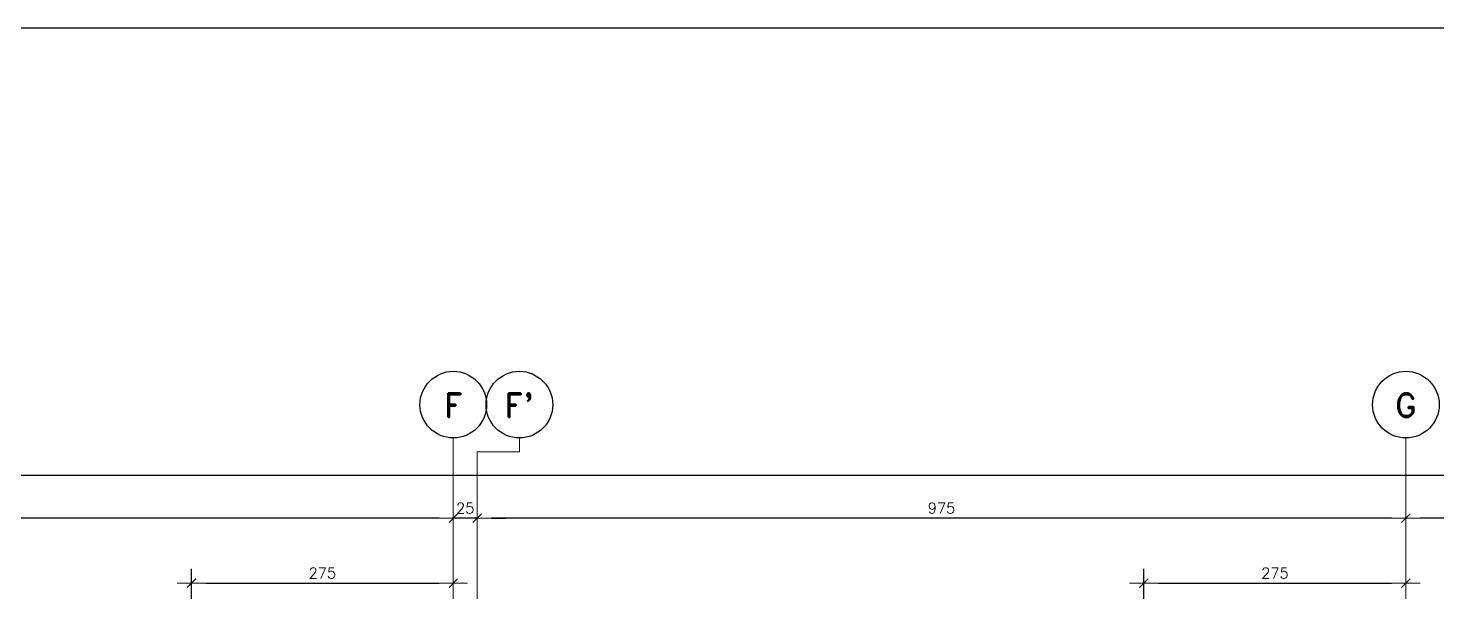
# Model space of a CAD drawing. Extents: x -3544 to 11711, y -11366 to 8565.
# Drawn here: x 941 to 2419, y 3531 to 4123 of the extents above; entities that cross this region are included whole.
import ezdxf

# ---------------------------------------------------------------- set-up
doc = ezdxf.new("R2010")
doc.units = 0
doc.header["$LTSCALE"] = 30
doc.header["$MEASUREMENT"] = 0
doc.layers.get('0').update_dxf_attribs({"linetype": 'CONTINUOUS'})
for name, color, linetype, lineweight in [('EJE2$0$RLA-COTAS', 7, 'CONTINUOUS', 9), ('EJE2$0$RLA-EJE', 3, 'CONTINUOUS', 25), ('EJE2$0$RLA-EJES', 1, 'CONTINUOUS', 9)]:
    doc.layers.add(name, color=color, linetype=linetype, lineweight=lineweight)
doc.layers.add('EJE2$0$RLA-FE', color=7, linetype='CONTINUOUS')
doc.layers.add('RLA-FORMATO', color=7, linetype='CONTINUOUS')
doc.styles.add('EJE2$0$RomanD', font='romand.shx', dxfattribs={"height": 31.5})
doc.styles.add('EJE2$0$RomanS', font='romans.shx', dxfattribs={"height": 11.25})
doc.dimstyles.new('EJE2$0$ING-50', dxfattribs={"dimscale": 50, "dimtxt": 0.27, "dimasz": 0.3, "dimexe": 0, "dimexo": 0, "dimgap": 0.1, "dimtad": 1, "dimdec": 1, "dimzin": 12, "dimdsep": 46, "dimtxsty": 'EJE2$0$RomanS', "dimblk": 'EJE2$0$TICK1', "dimblk1": 'EJE2$0$TICK1', "dimblk2": 'EJE2$0$TICK1', "dimcen": 0.09, "dimclrd": 2, "dimclre": 1, "dimclrt": 3, "dimadec": 0, "dimazin": 0, "dimtfac": 1, "dimtdec": 0, "dimtix": 1, "dimtmove": 2, "dimatfit": 3, "dimldrblk": 'EJE2$0$TICK1', "dimfxl": 0, "dimfxlon": 1, "dimtolj": 1, "dimtzin": 0, "dimarcsym": 0})

# ---------------------------------------------------------------- blocks, each defined once
blk = doc.blocks.new('EJE2$0$TICK1')
for points in [[(-1, 0), (1, 0)], [(-0.3, -0.3), (0.3, 0.3)]]:
    blk.add_lwpolyline(points)
blk = doc.blocks.new('EJE2$0$DIMBLOCK1-EJE 2')
at = {"layer": 'EJE2$0$RLA-COTAS', "color": 2, "lineweight": -2, "transparency": 16777216}
blk.add_line((2590.5, 1421.2), (-2404.5, 1421.2), dxfattribs=at)
at = {"layer": 'EJE2$0$RLA-COTAS', "color": 2, "lineweight": -2, "transparency": 16777216, "xscale": 15, "yscale": 15, "zscale": 15, "rotation": 180}
blk.add_blockref('EJE2$0$TICK1', (-2419.5, 1421.2), dxfattribs=at)
at = {"layer": 'EJE2$0$RLA-COTAS', "color": 2, "lineweight": -2, "transparency": 16777216, "xscale": 15, "yscale": 15, "zscale": 15}
blk.add_blockref('EJE2$0$TICK1', (2605.5, 1421.2), dxfattribs=at)
at = {"layer": 'EJE2$0$RLA-COTAS', "color": 3, "transparency": 16777216, "insert": (93, 1431.8), "char_height": 11.25, "attachment_point": 5, "style": 'EJE2$0$RomanS'}
blk.add_mtext('\\A1;5025', dxfattribs=at)
blk = doc.blocks.new('EJE2$0$DIMBLOCK5-EJE 2')
at = {"layer": 'EJE2$0$RLA-COTAS', "color": 2, "lineweight": -2, "transparency": 16777216}
blk.add_line((590.5, 1376.2), (-379.5, 1376.2), dxfattribs=at)
at = {"layer": 'EJE2$0$RLA-COTAS', "color": 2, "lineweight": -2, "transparency": 16777216, "xscale": 15, "yscale": 15, "zscale": 15, "rotation": 180}
blk.add_blockref('EJE2$0$TICK1', (-394.5, 1376.2), dxfattribs=at)
at = {"layer": 'EJE2$0$RLA-COTAS', "color": 2, "lineweight": -2, "transparency": 16777216, "xscale": 15, "yscale": 15, "zscale": 15}
blk.add_blockref('EJE2$0$TICK1', (605.5, 1376.2), dxfattribs=at)
at = {"layer": 'EJE2$0$RLA-COTAS', "color": 3, "transparency": 16777216, "insert": (105.5, 1386.8), "char_height": 11.25, "attachment_point": 5, "style": 'EJE2$0$RomanS'}
blk.add_mtext('\\A1;1000', dxfattribs=at)
blk = doc.blocks.new('EJE2$0$DIMBLOCK6-EJE 2')
at = {"layer": 'EJE2$0$RLA-COTAS', "color": 2, "lineweight": -2, "transparency": 16777216}
blk.add_line((-409.5, 1376.2), (-1354.5, 1376.2), dxfattribs=at)
at = {"layer": 'EJE2$0$RLA-COTAS', "color": 2, "lineweight": -2, "transparency": 16777216, "xscale": 15, "yscale": 15, "zscale": 15, "rotation": 180}
blk.add_blockref('EJE2$0$TICK1', (-1369.5, 1376.2), dxfattribs=at)
at = {"layer": 'EJE2$0$RLA-COTAS', "color": 2, "lineweight": -2, "transparency": 16777216, "xscale": 15, "yscale": 15, "zscale": 15}
blk.add_blockref('EJE2$0$TICK1', (-394.5, 1376.2), dxfattribs=at)
at = {"layer": 'EJE2$0$RLA-COTAS', "color": 3, "transparency": 16777216, "insert": (-882, 1386.8), "char_height": 11.25, "attachment_point": 5, "style": 'EJE2$0$RomanS'}
blk.add_mtext('\\A1;975', dxfattribs=at)
blk = doc.blocks.new('EJE2$0$DIMBLOCK7-EJE 2')
at = {"layer": 'EJE2$0$RLA-COTAS', "color": 2, "lineweight": -2, "transparency": 16777216}
for p, q in [((-1409.5, 1376.2), (-1424.5, 1376.2)), ((-1369.5, 1376.2), (-1394.5, 1376.2)), ((-1354.5, 1376.2), (-1339.5, 1376.2))]:
    blk.add_line(p, q, dxfattribs=at)
at = {"layer": 'EJE2$0$RLA-COTAS', "color": 2, "lineweight": -2, "transparency": 16777216, "xscale": 15, "yscale": 15, "zscale": 15}
blk.add_blockref('EJE2$0$TICK1', (-1394.5, 1376.2), dxfattribs=at)
at = {"layer": 'EJE2$0$RLA-COTAS', "color": 2, "lineweight": -2, "transparency": 16777216, "xscale": 15, "yscale": 15, "zscale": 15, "rotation": 180}
blk.add_blockref('EJE2$0$TICK1', (-1369.5, 1376.2), dxfattribs=at)
at = {"layer": 'EJE2$0$RLA-COTAS', "color": 3, "transparency": 16777216, "insert": (-1382, 1386.8), "char_height": 11.25, "attachment_point": 5, "style": 'EJE2$0$RomanS'}
blk.add_mtext('\\A1;25', dxfattribs=at)
blk = doc.blocks.new('EJE2$0$DIMBLOCK8-EJE 2')
at = {"layer": 'EJE2$0$RLA-COTAS', "color": 2, "lineweight": -2, "transparency": 16777216}
blk.add_line((-1409.5, 1376.2), (-2379.5, 1376.2), dxfattribs=at)
at = {"layer": 'EJE2$0$RLA-COTAS', "color": 2, "lineweight": -2, "transparency": 16777216, "xscale": 15, "yscale": 15, "zscale": 15, "rotation": 180}
blk.add_blockref('EJE2$0$TICK1', (-2394.5, 1376.2), dxfattribs=at)
at = {"layer": 'EJE2$0$RLA-COTAS', "color": 2, "lineweight": -2, "transparency": 16777216, "xscale": 15, "yscale": 15, "zscale": 15}
blk.add_blockref('EJE2$0$TICK1', (-1394.5, 1376.2), dxfattribs=at)
at = {"layer": 'EJE2$0$RLA-COTAS', "color": 3, "transparency": 16777216, "insert": (-1894.5, 1386.8), "char_height": 11.25, "attachment_point": 5, "style": 'EJE2$0$RomanS'}
blk.add_mtext('\\A1;1000', dxfattribs=at)
blk = doc.blocks.new('*D111')
at = {"layer": 'EJE2$0$RLA-COTAS', "color": 2, "lineweight": -2, "transparency": 16777216}
blk.add_line((-1654.5, 1308), (-1409.5, 1308), dxfattribs=at)
at = {"layer": 'EJE2$0$RLA-COTAS', "color": 2, "lineweight": -2, "transparency": 16777216, "xscale": 15, "yscale": 15, "zscale": 15, "rotation": 180}
blk.add_blockref('EJE2$0$TICK1', (-1669.5, 1308), dxfattribs=at)
at = {"layer": 'EJE2$0$RLA-COTAS', "color": 2, "lineweight": -2, "transparency": 16777216, "xscale": 15, "yscale": 15, "zscale": 15}
blk.add_blockref('EJE2$0$TICK1', (-1394.5, 1308), dxfattribs=at)
at = {"layer": 'EJE2$0$RLA-COTAS', "color": 3, "transparency": 16777216, "insert": (-1532, 1318.6), "char_height": 11.25, "attachment_point": 5, "style": 'EJE2$0$RomanS'}
blk.add_mtext('\\A1;275', dxfattribs=at)
blk = doc.blocks.new('*D113')
at = {"layer": 'EJE2$0$RLA-COTAS', "color": 2, "lineweight": -2, "transparency": 16777216}
blk.add_line((-654.5, 1308), (-409.5, 1308), dxfattribs=at)
at = {"layer": 'EJE2$0$RLA-COTAS', "color": 2, "lineweight": -2, "transparency": 16777216, "xscale": 15, "yscale": 15, "zscale": 15, "rotation": 180}
blk.add_blockref('EJE2$0$TICK1', (-669.5, 1308), dxfattribs=at)
at = {"layer": 'EJE2$0$RLA-COTAS', "color": 2, "lineweight": -2, "transparency": 16777216, "xscale": 15, "yscale": 15, "zscale": 15}
blk.add_blockref('EJE2$0$TICK1', (-394.5, 1308), dxfattribs=at)
at = {"layer": 'EJE2$0$RLA-COTAS', "color": 3, "transparency": 16777216, "insert": (-532, 1318.6), "char_height": 11.25, "attachment_point": 5, "style": 'EJE2$0$RomanS'}
blk.add_mtext('\\A1;275', dxfattribs=at)
blk = doc.blocks.new('EJE2')
at = {"layer": 'EJE2$0$RLA-EJE'}
for centre in [(-1394.52, 1495.5), (-1325.19, 1495.5), (-394.52, 1495.5)]:
    blk.add_circle(centre, 35, dxfattribs=at)
at = {"layer": 'EJE2$0$RLA-EJES'}
for p, q in [((-1394.52, -973.11), (-1394.52, 1460.5)), ((-1325.19, 1445.85), (-1325.19, 1460.5)), ((-394.52, -598.79), (-394.52, 1460.5)), ((-1369.52, -973.11), (-1369.52, 1445.85)), ((-1369.52, 1445.85), (-1325.19, 1445.85))]:
    blk.add_line(p, q, dxfattribs=at)
at = {"layer": 'EJE2$0$RLA-FE', "color": 1}
for p, q in [((-1669.52, 1163), (-1669.52, 1323)), ((-669.52, 1163), (-669.52, 1323))]:
    blk.add_line(p, q, dxfattribs=at)
at = {"layer": 'EJE2$0$RLA-EJE', "color": 5, "char_height": 25, "width": 1, "attachment_point": 2, "line_spacing_factor": 0.941778, "style": 'EJE2$0$RomanD'}
for s, insert in [('F', (-1394.53, 1507.45)), ("F'", (-1325.19, 1507.45)), ('G', (-394.53, 1507.45))]:
    blk.add_mtext(s, dxfattribs=dict(at, insert=insert))
at = {"layer": 'EJE2$0$RLA-COTAS'}
for base, p1, p2, picture, middle in [((-2419.52, 1421.19), (2605.48, 1416.19), (-2419.52, 1416.19), 'EJE2$0$DIMBLOCK1-EJE 2', (92.98, 1431.81)), ((-2394.52, 1376.19), (-1394.52, 1371.19), (-2394.52, 1371.19), 'EJE2$0$DIMBLOCK8-EJE 2', (-1894.52, 1386.81)), ((-1394.52, 1376.19), (-1369.52, 1371.19), (-1394.52, 1371.19), 'EJE2$0$DIMBLOCK7-EJE 2', (-1382.02, 1386.81)), ((-1369.52, 1376.19), (-394.52, 1371.19), (-1369.52, 1371.19), 'EJE2$0$DIMBLOCK6-EJE 2', (-882.02, 1386.81)), ((-394.52, 1376.19), (605.48, 1371.19), (-394.52, 1371.19), 'EJE2$0$DIMBLOCK5-EJE 2', (105.48, 1386.81))]:
    dim = blk.add_linear_dim(base=base, p1=p1, p2=p2, dimstyle='EJE2$0$ING-50', override={"dimexe": 0, "dimexo": 0, "dimdec": 1, "dimfxl": 0, "dimfxlon": 1}, dxfattribs=at)
    dim.commit()
    dim.dimension.update_dxf_attribs({"geometry": picture, "text_midpoint": middle})
for p1, p2, picture, middle in [((-1669.52, 1163), (-1394.52, 1163), '*D111', (-1532.02, 1318.62)), ((-669.52, 1163), (-394.52, 1163), '*D113', (-532.02, 1318.62))]:
    dim = blk.add_aligned_dim(p1=p1, p2=p2, distance=145, dimstyle='EJE2$0$ING-50', dxfattribs=at)
    dim.commit()
    dim.dimension.update_dxf_attribs({"geometry": picture, "text_midpoint": middle})

msp = doc.modelspace()

# ---------------------------------------------------------------- linework, layer by layer
at = {"layer": 'RLA-FORMATO', "color": 6, "linetype": 'Continuous'}
msp.add_line((5686.9, 4123.1), (-58.1, 4123.1), dxfattribs=at)

# ---------------------------------------------------------------- block references
msp.add_blockref('EJE2', (2781.4, 2232.2))

doc.saveas('drawing.dxf')
